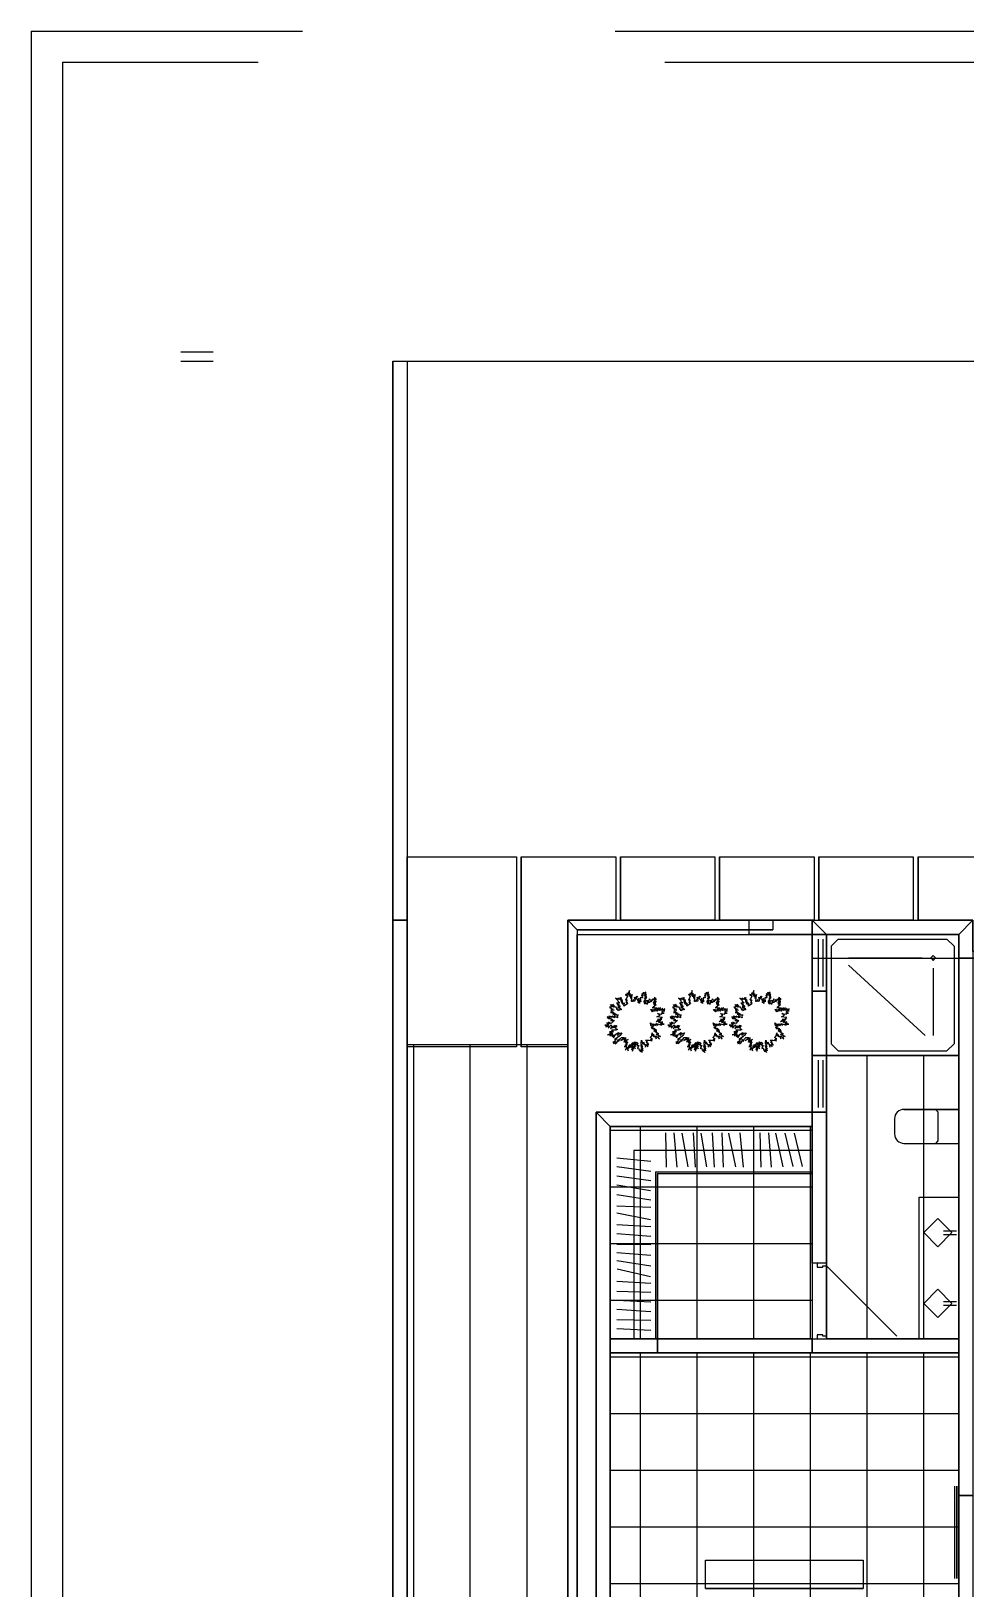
# Model space of a CAD drawing. Header units: metres. Extents: x 2 to 41.8, y 0.2 to 29.5.
# Drawn here: x 2.01 to 11, y 14.5 to 29.5 of the extents above; entities that cross this region are included whole.
import ezdxf

# ---------------------------------------------------------------- set-up
doc = ezdxf.new("R2010")
doc.units = ezdxf.units.M

msp = doc.modelspace()

# ---------------------------------------------------------------- linework, layer by layer
for p, q in [((2.008, 29.498), (2.008, 0.198)), ((2.008, 29.498), (4.619, 29.498)), ((7.628, 29.498), (41.808, 29.498)), ((2.308, 29.198), (4.192, 29.198)), ((2.308, 29.198), (2.308, 0.498)), ((8.106, 29.198), (41.508, 29.198)), ((3.448, 26.41), (3.76, 26.41)), ((3.448, 26.319), (3.76, 26.319)), ((5.49, 26.319), (5.49, 20.936)), ((5.626, 26.319), (5.626, 19.718)), ((5.626, 26.319), (23.709, 26.319)), ((5.626, 26.319), (5.626, 20.936)), ((5.626, 21.546), (5.626, 19.718)), ((6.679, 21.546), (6.679, 19.718)), ((6.725, 21.546), (6.725, 19.718)), ((7.634, 21.546), (7.634, 20.936)), ((7.679, 21.546), (7.679, 20.936)), ((8.588, 21.546), (8.588, 20.936)), ((8.634, 21.546), (8.634, 20.936)), ((9.543, 21.546), (9.543, 20.936)), ((9.588, 21.546), (9.588, 20.936)), ((10.498, 21.546), (10.498, 20.936)), ((10.543, 21.546), (10.543, 20.936)), ((5.49, 20.936), (5.49, 11.509)), ((5.626, 20.936), (5.626, 11.509)), ((7.172, 20.936), (11.072, 20.936)), ((7.172, 20.936), (7.172, 19.718)), ((7.172, 20.936), (7.172, 19.718)), ((7.172, 20.936), (7.634, 20.936)), ((7.172, 20.936), (7.172, 12.37)), ((7.172, 20.936), (9.147, 20.936)), ((8.918, 20.936), (9.526, 20.936)), ((9.193, 20.936), (10.935, 20.936)), ((10.543, 20.936), (11.072, 20.936)), ((7.263, 20.845), (7.263, 12.37)), ((7.263, 20.845), (9.147, 20.845)), ((7.263, 20.8), (7.263, 12.37)), ((7.263, 20.8), (9.526, 20.8)), ((8.918, 20.8), (9.526, 20.8)), ((9.193, 20.8), (10.935, 20.8)), ((9.526, 20.8), (9.526, 19.77)), ((9.581, 20.754), (9.581, 20.3)), ((9.626, 20.754), (9.626, 20.3)), ((9.662, 20.8), (9.662, 19.633)), ((9.776, 20.754), (10.822, 20.754)), ((10.935, 20.8), (10.935, 20.572)), ((10.935, 20.8), (10.935, 19.633)), ((9.526, 20.572), (9.526, 19.088)), ((9.526, 20.572), (10.935, 20.572)), ((9.708, 20.686), (9.708, 19.747)), ((9.874, 20.573), (10.582, 20.573)), ((10.89, 20.686), (10.89, 19.747)), ((10.935, 20.572), (14.236, 20.572)), ((10.935, 20.572), (10.935, 16.906)), ((9.874, 20.504), (10.613, 19.828)), ((10.688, 20.476), (10.688, 19.828)), ((9.526, 20.254), (9.526, 19.633)), ((9.662, 20.254), (9.662, 19.633)), ((5.626, 19.74), (5.626, 11.562)), ((5.686, 19.74), (5.686, 11.562)), ((6.231, 19.74), (6.231, 11.562)), ((6.777, 19.74), (6.777, 11.562)), ((7.172, 19.74), (7.172, 11.562)), ((9.526, 19.77), (9.526, 19.088)), ((9.776, 19.679), (10.822, 19.679)), ((9.581, 19.588), (9.581, 19.133)), ((9.626, 19.588), (9.626, 19.133)), ((10.05, 19.633), (10.05, 16.906)), ((10.595, 19.633), (10.595, 16.906)), ((10.935, 19.633), (10.935, 16.906)), ((7.444, 19.088), (7.444, 12.37)), ((7.444, 19.088), (9.526, 19.088)), ((7.444, 19.088), (7.444, 12.233)), ((7.444, 19.088), (9.526, 19.088)), ((7.444, 19.088), (7.444, 14.016)), ((7.444, 19.088), (9.526, 19.088)), ((9.662, 19.088), (9.662, 16.906)), ((9.662, 19.088), (9.662, 17.633)), ((10.408, 19.115), (10.935, 19.115)), ((10.735, 19.093), (10.735, 18.952)), ((7.581, 18.952), (9.526, 18.952)), ((7.581, 18.952), (7.581, 16.906)), ((7.581, 18.952), (7.581, 16.906)), ((7.581, 18.952), (9.526, 18.952)), ((7.581, 18.952), (7.581, 16.906)), ((7.581, 18.952), (9.526, 18.952)), ((7.581, 18.914), (9.526, 18.914)), ((7.868, 18.952), (7.868, 16.906)), ((8.413, 18.952), (8.413, 16.906)), ((8.959, 18.952), (8.959, 16.906)), ((9.504, 18.952), (9.504, 16.906)), ((9.526, 18.952), (9.526, 16.906)), ((9.526, 18.952), (9.526, 17.633)), ((9.526, 18.952), (9.526, 18.497)), ((10.317, 19.024), (10.317, 18.879)), ((10.735, 18.952), (10.735, 18.811)), ((8.114, 18.889), (8.12, 18.56)), ((8.192, 18.888), (8.223, 18.56)), ((8.27, 18.886), (8.327, 18.562)), ((8.38, 18.889), (8.399, 18.56)), ((8.453, 18.887), (8.509, 18.562)), ((8.562, 18.889), (8.582, 18.56)), ((8.656, 18.889), (8.669, 18.56)), ((8.719, 18.885), (8.788, 18.563)), ((8.828, 18.888), (8.86, 18.56)), ((9.022, 18.889), (9.03, 18.56)), ((9.104, 18.888), (9.13, 18.56)), ((9.173, 18.885), (9.242, 18.563)), ((9.261, 18.885), (9.337, 18.564)), ((9.352, 18.885), (9.427, 18.564)), ((10.408, 18.788), (10.935, 18.788)), ((5.626, 18.609), (5.626, 12.67)), ((7.171, 18.609), (7.171, 12.67)), ((7.644, 18.649), (7.972, 18.618)), ((7.808, 18.724), (9.526, 18.724)), ((7.808, 18.724), (7.808, 16.906)), ((7.645, 18.564), (7.971, 18.521)), ((7.645, 18.474), (7.971, 18.43)), ((8.017, 18.515), (9.526, 18.515)), ((8.017, 18.515), (8.017, 16.906)), ((8.035, 18.497), (9.526, 18.497)), ((8.035, 18.497), (8.035, 16.906)), ((7.581, 18.369), (9.526, 18.369)), ((7.646, 18.389), (7.97, 18.333)), ((7.643, 18.185), (7.972, 18.173)), ((7.645, 18.296), (7.971, 18.244)), ((10.555, 18.27), (10.935, 18.27)), ((7.644, 18.008), (7.972, 17.986)), ((7.646, 18.12), (7.969, 18.056)), ((7.644, 17.92), (7.972, 17.893)), ((10.79, 17.947), (10.912, 17.947)), ((10.79, 17.911), (10.912, 17.911)), ((7.581, 17.823), (9.526, 17.823)), ((7.643, 17.817), (7.973, 17.814)), ((7.644, 17.736), (7.972, 17.712)), ((7.645, 17.659), (7.971, 17.608)), ((7.647, 17.579), (7.968, 17.506)), ((7.644, 17.461), (7.972, 17.443)), ((7.581, 17.278), (9.526, 17.278)), ((7.643, 17.366), (7.972, 17.355)), ((7.644, 17.279), (7.972, 17.261)), ((10.79, 17.265), (10.912, 17.265)), ((7.644, 17.19), (7.972, 17.168)), ((10.79, 17.229), (10.912, 17.229)), ((7.643, 17.091), (7.973, 17.085)), ((7.643, 17.006), (7.972, 16.988)), ((7.581, 16.906), (9.526, 16.906)), ((10.555, 16.906), (10.935, 16.906)), ((7.581, 16.77), (7.581, 12.37)), ((7.581, 16.77), (10.935, 16.77)), ((7.581, 16.77), (7.581, 14.016)), ((7.581, 16.732), (10.935, 16.732)), ((7.868, 16.77), (7.868, 12.37)), ((8.413, 16.77), (8.413, 12.37)), ((8.959, 16.77), (8.959, 12.37)), ((9.504, 16.77), (9.504, 12.37)), ((9.526, 16.77), (10.935, 16.77)), ((10.05, 16.77), (10.05, 12.37)), ((10.595, 16.77), (10.595, 12.37)), ((10.935, 16.77), (10.935, 14.188)), ((10.935, 16.77), (10.935, 15.397)), ((7.581, 16.187), (10.935, 16.187)), ((7.581, 15.641), (10.935, 15.641)), ((10.894, 15.488), (10.894, 14.597)), ((10.912, 15.488), (10.912, 14.597)), ((10.912, 15.488), (10.912, 14.597)), ((10.912, 15.488), (10.912, 14.597)), ((10.931, 15.488), (10.931, 14.597)), ((7.581, 15.096), (10.935, 15.096)), ((8.497, 14.774), (10.016, 14.774)), ((7.581, 14.55), (10.935, 14.55)), ((8.497, 14.5), (10.016, 14.5))]:
    msp.add_line(p, q)
for points in [[(5.49, 26.319), (5.626, 26.319), (5.626, 20.936), (5.49, 20.936)], [(5.626, 21.546), (6.679, 21.546), (6.679, 19.719), (5.626, 19.719)], [(7.679, 21.546), (8.588, 21.546), (8.588, 20.936), (7.679, 20.936)], [(8.634, 21.546), (9.543, 21.546), (9.543, 20.936), (8.634, 20.936)], [(9.588, 21.546), (10.498, 21.546), (10.498, 20.936), (9.588, 20.936)], [(5.49, 20.936), (5.626, 20.936), (5.626, 11.509), (5.49, 11.509)], [(9.526, 20.8), (9.662, 20.8), (9.662, 20.254), (9.526, 20.254)], [(9.662, 20.8), (10.935, 20.8), (10.935, 19.633), (9.662, 19.633)], [(10.935, 20.572), (11.072, 20.572), (11.072, 15.397), (10.935, 15.397)], [(9.526, 20.254), (9.662, 20.254), (9.662, 19.633), (9.526, 19.633)], [(5.626, 19.74), (7.172, 19.74), (7.172, 11.562), (5.626, 11.562)], [(9.526, 19.633), (9.662, 19.633), (9.662, 19.088), (9.526, 19.088)], [(9.526, 19.088), (9.662, 19.088), (9.662, 17.633), (9.526, 17.633)], [(7.581, 18.952), (9.526, 18.952), (9.526, 16.906), (7.581, 16.906)], [(10.555, 18.27), (10.935, 18.27), (10.935, 16.906), (10.555, 16.906)], [(7.581, 16.906), (8.035, 16.906), (8.035, 16.77), (7.581, 16.77)], [(8.035, 16.906), (9.526, 16.906), (9.526, 16.77), (8.035, 16.77)], [(9.526, 16.906), (10.935, 16.906), (10.935, 16.77), (9.526, 16.77)], [(10.935, 15.397), (11.072, 15.397), (11.072, 14.324), (10.935, 14.324)], [(8.497, 14.774), (10.016, 14.774), (10.016, 14.5), (8.497, 14.5)]]:
    msp.add_lwpolyline(points, close=True)
for points in [[(6.725, 19.718), (6.725, 21.546), (7.634, 21.546), (7.634, 20.936), (7.172, 20.936), (7.172, 19.718), (6.725, 19.718)], [(10.543, 20.936), (10.543, 21.546), (11.452, 21.546), (11.452, 20.637), (11.072, 20.637), (11.072, 20.936), (10.543, 20.936)], [(7.172, 20.936), (7.263, 20.845), (7.263, 12.37), (7.172, 12.37), (7.172, 20.936)], [(7.263, 20.845), (7.172, 20.936), (9.147, 20.936), (9.147, 20.845), (7.263, 20.845)], [(8.918, 20.8), (8.918, 20.859), (8.918, 20.936), (9.526, 20.936), (9.526, 20.8), (8.918, 20.8)], [(9.526, 20.936), (9.662, 20.8), (9.526, 20.8), (9.526, 20.936)], [(11.072, 20.936), (10.935, 20.8), (9.662, 20.8), (9.526, 20.936), (11.072, 20.936)], [(10.935, 20.8), (11.072, 20.936), (11.072, 20.572), (10.935, 20.572), (10.935, 20.8)], [(7.263, 20.8), (9.526, 20.8), (9.526, 19.77), (9.526, 19.088), (7.444, 19.088), (7.444, 12.37), (7.263, 12.37), (7.263, 20.8)], [(9.708, 20.686), (9.776, 20.754)], [(10.822, 20.754), (10.89, 20.686)], [(10.71, 20.573), (10.688, 20.596), (10.665, 20.573), (10.688, 20.55), (10.71, 20.573)], [(8.105, 20.063), (8.083, 20.064), (8.105, 20.084), (8.083, 20.072), (8.074, 20.07), (8.086, 20.088), (8.068, 20.072), (8.054, 20.066), (8.05, 20.066), (8.069, 20.093), (8.043, 20.074), (8.053, 20.096), (8.03, 20.061), (8.041, 20.089), (8.023, 20.064), (8.003, 20.061), (8.024, 20.083), (7.987, 20.054), (7.98, 20.064), (7.991, 20.063), (7.977, 20.068), (7.969, 20.078), (8.032, 20.089), (7.986, 20.095), (8.006, 20.098), (7.995, 20.104), (8.023, 20.126), (8.01, 20.117), (8.018, 20.133), (8.002, 20.124), (8.003, 20.141), (8.021, 20.139), (7.995, 20.147), (8.025, 20.155), (8.004, 20.155), (8.027, 20.179), (8.007, 20.16), (8.018, 20.19), (8.007, 20.177), (8.01, 20.196), (8, 20.175), (7.985, 20.164), (7.992, 20.181), (7.972, 20.152), (7.975, 20.174), (7.962, 20.144), (7.949, 20.14), (7.96, 20.181), (7.946, 20.151), (7.944, 20.167), (7.935, 20.126), (7.93, 20.139), (7.91, 20.129), (7.924, 20.147), (7.904, 20.143), (7.932, 20.165), (7.905, 20.152), (7.934, 20.196), (7.912, 20.18), (7.93, 20.204), (7.915, 20.202), (7.929, 20.225), (7.91, 20.213), (7.922, 20.245), (7.902, 20.23), (7.9, 20.243), (7.896, 20.219), (7.886, 20.231), (7.894, 20.205), (7.882, 20.216), (7.89, 20.189), (7.87, 20.188), (7.874, 20.152), (7.867, 20.174), (7.863, 20.134), (7.86, 20.152), (7.855, 20.149), (7.85, 20.142), (7.862, 20.169), (7.846, 20.156), (7.858, 20.185), (7.844, 20.169), (7.835, 20.179), (7.843, 20.206), (7.831, 20.191), (7.833, 20.207), (7.826, 20.191), (7.82, 20.172), (7.813, 20.196), (7.817, 20.158), (7.809, 20.156), (7.804, 20.155), (7.806, 20.174), (7.793, 20.154), (7.785, 20.154), (7.792, 20.221), (7.78, 20.184), (7.78, 20.22), (7.772, 20.198), (7.773, 20.232), (7.766, 20.206), (7.766, 20.208), (7.766, 20.261), (7.757, 20.237), (7.754, 20.225), (7.742, 20.237), (7.75, 20.215), (7.729, 20.222), (7.746, 20.204), (7.734, 20.178), (7.748, 20.164), (7.728, 20.172), (7.735, 20.164), (7.748, 20.135), (7.732, 20.147), (7.746, 20.131), (7.713, 20.11), (7.717, 20.137), (7.707, 20.131), (7.694, 20.172), (7.703, 20.124), (7.691, 20.143), (7.687, 20.161), (7.687, 20.193), (7.682, 20.17), (7.678, 20.193), (7.673, 20.172), (7.653, 20.187), (7.664, 20.172), (7.631, 20.186), (7.653, 20.163), (7.656, 20.154), (7.674, 20.14), (7.641, 20.139), (7.668, 20.124), (7.649, 20.127), (7.671, 20.113), (7.678, 20.104), (7.656, 20.111), (7.684, 20.084), (7.653, 20.102), (7.69, 20.077), (7.668, 20.07), (7.665, 20.076), (7.663, 20.068), (7.656, 20.065), (7.65, 20.087), (7.649, 20.074), (7.639, 20.101), (7.627, 20.099), (7.605, 20.129), (7.615, 20.099), (7.594, 20.124), (7.601, 20.106), (7.585, 20.124), (7.594, 20.101), (7.574, 20.101), (7.59, 20.095), (7.576, 20.093), (7.609, 20.079), (7.586, 20.076), (7.618, 20.07), (7.588, 20.068), (7.619, 20.045), (7.585, 20.047), (7.629, 20.04), (7.605, 20.033), (7.639, 20.033), (7.615, 20.026), (7.658, 20.026), (7.648, 20.006), (7.654, 19.996), (7.619, 20.013), (7.623, 19.998), (7.597, 20.014), (7.595, 20), (7.581, 20.009), (7.566, 20.014), (7.581, 19.998), (7.553, 20.007), (7.557, 19.994), (7.575, 19.994), (7.563, 19.991), (7.586, 19.991), (7.605, 19.979), (7.583, 19.972), (7.621, 19.972), (7.612, 19.965), (7.591, 19.942), (7.563, 19.956), (7.579, 19.939), (7.547, 19.948), (7.565, 19.927), (7.53, 19.927), (7.56, 19.921), (7.539, 19.911), (7.57, 19.921), (7.56, 19.897), (7.59, 19.928), (7.593, 19.912), (7.582, 19.89), (7.612, 19.921), (7.603, 19.898), (7.629, 19.925), (7.617, 19.904), (7.644, 19.922), (7.627, 19.896), (7.651, 19.886), (7.636, 19.877), (7.593, 19.879), (7.612, 19.861), (7.574, 19.862), (7.6, 19.852), (7.575, 19.852), (7.598, 19.849), (7.598, 19.843), (7.593, 19.843), (7.556, 19.834), (7.583, 19.836), (7.578, 19.822), (7.598, 19.839), (7.598, 19.836), (7.598, 19.815), (7.616, 19.832), (7.613, 19.805), (7.634, 19.841), (7.659, 19.856), (7.65, 19.826), (7.664, 19.848), (7.663, 19.837), (7.677, 19.85), (7.691, 19.852), (7.677, 19.828), (7.652, 19.815), (7.668, 19.816), (7.623, 19.791), (7.649, 19.794), (7.622, 19.782), (7.634, 19.776), (7.633, 19.773), (7.633, 19.773), (7.607, 19.761), (7.631, 19.767), (7.611, 19.751), (7.63, 19.756), (7.628, 19.747), (7.643, 19.758), (7.663, 19.788), (7.662, 19.769), (7.677, 19.795), (7.689, 19.806), (7.715, 19.806), (7.709, 19.794), (7.684, 19.778), (7.709, 19.79), (7.72, 19.794), (7.714, 19.763), (7.727, 19.806), (7.728, 19.781), (7.753, 19.787), (7.722, 19.771), (7.745, 19.776), (7.724, 19.759), (7.744, 19.762), (7.747, 19.762), (7.747, 19.76), (7.73, 19.745), (7.746, 19.747), (7.724, 19.731), (7.741, 19.731), (7.716, 19.72), (7.737, 19.718), (7.741, 19.718), (7.741, 19.711), (7.733, 19.71), (7.737, 19.707), (7.726, 19.687), (7.742, 19.701), (7.744, 19.704), (7.753, 19.678), (7.753, 19.701), (7.754, 19.708), (7.757, 19.7), (7.761, 19.73), (7.769, 19.709), (7.769, 19.741), (7.778, 19.715), (7.783, 19.738), (7.801, 19.76), (7.804, 19.748), (7.784, 19.714), (7.804, 19.723), (7.785, 19.693), (7.797, 19.698), (7.795, 19.677), (7.808, 19.714), (7.809, 19.725), (7.822, 19.697), (7.811, 19.736), (7.823, 19.716), (7.811, 19.752), (7.827, 19.734), (7.815, 19.767), (7.831, 19.741), (7.834, 19.761), (7.847, 19.754), (7.838, 19.73), (7.856, 19.731), (7.843, 19.702), (7.854, 19.706), (7.862, 19.681), (7.867, 19.688), (7.872, 19.67), (7.873, 19.688), (7.887, 19.662), (7.881, 19.687), (7.879, 19.699), (7.897, 19.68), (7.881, 19.713), (7.894, 19.694), (7.875, 19.732), (7.894, 19.717), (7.879, 19.742), (7.879, 19.752), (7.883, 19.782), (7.894, 19.744), (7.9, 19.765), (7.911, 19.736), (7.914, 19.742), (7.92, 19.715), (7.926, 19.741), (7.942, 19.717), (7.934, 19.736), (7.936, 19.741), (7.954, 19.737), (7.934, 19.748), (7.949, 19.748), (7.927, 19.761), (7.941, 19.761), (7.921, 19.781), (7.951, 19.782), (7.968, 19.777), (7.967, 19.785), (7.984, 19.776), (7.971, 19.794), (7.987, 19.795), (7.964, 19.809), (7.98, 19.822), (7.985, 19.852), (7.992, 19.819), (7.996, 19.84), (8.002, 19.813), (8.013, 19.824), (8.024, 19.795), (8.024, 19.822), (8.054, 19.793), (8.047, 19.811), (8.051, 19.822), (8.066, 19.818), (8.027, 19.837), (8.024, 19.841), (8.05, 19.843), (8.038, 19.847), (8.004, 19.868), (8, 19.873), (8, 19.873), (8.031, 19.869), (8.002, 19.883), (8.025, 19.882), (7.981, 19.894), (8.015, 19.891), (7.974, 19.905), (7.993, 19.906), (7.973, 19.924), (7.967, 19.95), (8.004, 19.919), (7.995, 19.938), (8.023, 19.924), (8.009, 19.939), (8.04, 19.926), (8.024, 19.943), (8.048, 19.937), (8.075, 19.925), (8.063, 19.935), (8.101, 19.935), (8.076, 19.942), (8.068, 19.948), (8.086, 19.948), (8.073, 19.95), (8.083, 19.957), (8.064, 19.949), (8.047, 19.956), (8.068, 19.971), (8.044, 19.957), (8.052, 19.965), (8.022, 19.958), (8.04, 19.974), (8.061, 19.976), (8.04, 19.983), (8.078, 19.983), (8.066, 19.991), (8.083, 20), (8.054, 20.003), (8.03, 20.007), (8.06, 20.024), (8.036, 20.038), (8.078, 20.033), (8.078, 20.042), (8.1, 20.042), (8.078, 20.048), (8.091, 20.053), (8.078, 20.057), (8.105, 20.063)], [(8.711, 20.063), (8.689, 20.064), (8.71, 20.084), (8.689, 20.072), (8.679, 20.07), (8.691, 20.088), (8.673, 20.072), (8.66, 20.066), (8.656, 20.066), (8.675, 20.093), (8.648, 20.074), (8.658, 20.096), (8.635, 20.061), (8.647, 20.089), (8.629, 20.064), (8.608, 20.061), (8.629, 20.083), (8.593, 20.054), (8.586, 20.064), (8.596, 20.063), (8.582, 20.068), (8.574, 20.078), (8.637, 20.089), (8.591, 20.095), (8.612, 20.098), (8.6, 20.104), (8.628, 20.126), (8.615, 20.117), (8.624, 20.133), (8.608, 20.124), (8.608, 20.141), (8.626, 20.139), (8.601, 20.147), (8.631, 20.155), (8.609, 20.155), (8.633, 20.179), (8.613, 20.16), (8.623, 20.19), (8.612, 20.177), (8.615, 20.196), (8.605, 20.175), (8.591, 20.164), (8.598, 20.181), (8.578, 20.152), (8.58, 20.174), (8.568, 20.144), (8.555, 20.14), (8.565, 20.181), (8.552, 20.151), (8.55, 20.167), (8.541, 20.126), (8.536, 20.139), (8.516, 20.129), (8.529, 20.147), (8.51, 20.143), (8.537, 20.165), (8.51, 20.152), (8.539, 20.196), (8.518, 20.18), (8.535, 20.204), (8.521, 20.202), (8.534, 20.225), (8.516, 20.213), (8.527, 20.245), (8.508, 20.23), (8.506, 20.243), (8.502, 20.219), (8.492, 20.231), (8.499, 20.205), (8.488, 20.216), (8.495, 20.189), (8.476, 20.188), (8.479, 20.152), (8.472, 20.174), (8.468, 20.134), (8.466, 20.152), (8.46, 20.149), (8.455, 20.142), (8.467, 20.169), (8.452, 20.156), (8.463, 20.185), (8.45, 20.169), (8.441, 20.179), (8.448, 20.206), (8.436, 20.191), (8.439, 20.207), (8.431, 20.191), (8.425, 20.172), (8.419, 20.196), (8.423, 20.158), (8.415, 20.156), (8.41, 20.155), (8.411, 20.174), (8.398, 20.154), (8.391, 20.154), (8.398, 20.221), (8.385, 20.184), (8.385, 20.22), (8.377, 20.198), (8.378, 20.232), (8.371, 20.206), (8.371, 20.208), (8.371, 20.261), (8.362, 20.237), (8.36, 20.225), (8.348, 20.237), (8.355, 20.215), (8.334, 20.222), (8.351, 20.204), (8.34, 20.178), (8.354, 20.164), (8.334, 20.172), (8.341, 20.164), (8.353, 20.135), (8.338, 20.147), (8.351, 20.131), (8.319, 20.11), (8.322, 20.137), (8.312, 20.131), (8.299, 20.172), (8.308, 20.124), (8.296, 20.143), (8.293, 20.161), (8.293, 20.193), (8.287, 20.17), (8.283, 20.193), (8.278, 20.172), (8.259, 20.187), (8.269, 20.172), (8.237, 20.186), (8.259, 20.163), (8.262, 20.154), (8.279, 20.14), (8.247, 20.139), (8.273, 20.124), (8.255, 20.127), (8.277, 20.113), (8.284, 20.104), (8.261, 20.111), (8.29, 20.084), (8.259, 20.102), (8.295, 20.077), (8.274, 20.07), (8.27, 20.076), (8.268, 20.068), (8.261, 20.065), (8.256, 20.087), (8.255, 20.074), (8.244, 20.101), (8.232, 20.099), (8.21, 20.129), (8.221, 20.099), (8.199, 20.124), (8.206, 20.106), (8.191, 20.124), (8.199, 20.101), (8.18, 20.101), (8.196, 20.095), (8.182, 20.093), (8.214, 20.079), (8.192, 20.076), (8.223, 20.07), (8.194, 20.068), (8.224, 20.045), (8.191, 20.047), (8.235, 20.04), (8.21, 20.033), (8.245, 20.033), (8.221, 20.026), (8.264, 20.026), (8.254, 20.006), (8.26, 19.996), (8.225, 20.013), (8.229, 19.998), (8.202, 20.014), (8.2, 20), (8.187, 20.009), (8.172, 20.014), (8.187, 19.998), (8.159, 20.007), (8.163, 19.994), (8.18, 19.994), (8.169, 19.991), (8.192, 19.991), (8.21, 19.979), (8.189, 19.972), (8.227, 19.972), (8.218, 19.965), (8.197, 19.942), (8.169, 19.956), (8.185, 19.939), (8.153, 19.948), (8.171, 19.927), (8.135, 19.927), (8.166, 19.921), (8.145, 19.911), (8.175, 19.921), (8.166, 19.897), (8.196, 19.928), (8.199, 19.912), (8.188, 19.89), (8.217, 19.921), (8.208, 19.898), (8.235, 19.925), (8.222, 19.904), (8.249, 19.922), (8.233, 19.896), (8.257, 19.886), (8.242, 19.877), (8.198, 19.879), (8.218, 19.861), (8.179, 19.862), (8.206, 19.852), (8.181, 19.852), (8.203, 19.849), (8.203, 19.843), (8.198, 19.843), (8.161, 19.834), (8.189, 19.836), (8.184, 19.822), (8.204, 19.839), (8.204, 19.836), (8.204, 19.815), (8.221, 19.832), (8.218, 19.805), (8.239, 19.841), (8.265, 19.856), (8.255, 19.826), (8.27, 19.848), (8.269, 19.837), (8.282, 19.85), (8.297, 19.852), (8.282, 19.828), (8.258, 19.815), (8.273, 19.816), (8.229, 19.791), (8.255, 19.794), (8.228, 19.782), (8.24, 19.776), (8.239, 19.773), (8.238, 19.773), (8.212, 19.761), (8.236, 19.767), (8.217, 19.751), (8.235, 19.756), (8.234, 19.747), (8.248, 19.758), (8.269, 19.788), (8.268, 19.769), (8.282, 19.795), (8.294, 19.806), (8.32, 19.806), (8.315, 19.794), (8.289, 19.778), (8.314, 19.79), (8.326, 19.794), (8.319, 19.763), (8.333, 19.806), (8.334, 19.781), (8.358, 19.787), (8.328, 19.771), (8.351, 19.776), (8.33, 19.759), (8.349, 19.762), (8.353, 19.762), (8.353, 19.76), (8.336, 19.745), (8.352, 19.747), (8.33, 19.731), (8.347, 19.731), (8.322, 19.72), (8.342, 19.718), (8.346, 19.718), (8.346, 19.711), (8.339, 19.71), (8.343, 19.707), (8.332, 19.687), (8.348, 19.701), (8.35, 19.704), (8.359, 19.678), (8.359, 19.701), (8.36, 19.708), (8.363, 19.7), (8.366, 19.73), (8.374, 19.709), (8.374, 19.741), (8.384, 19.715), (8.388, 19.738), (8.407, 19.76), (8.409, 19.748), (8.389, 19.714), (8.41, 19.723), (8.39, 19.693), (8.402, 19.698), (8.4, 19.677), (8.414, 19.714), (8.414, 19.725), (8.427, 19.697), (8.416, 19.736), (8.428, 19.716), (8.416, 19.752), (8.432, 19.734), (8.421, 19.767), (8.437, 19.741), (8.44, 19.761), (8.453, 19.754), (8.444, 19.73), (8.461, 19.731), (8.448, 19.702), (8.46, 19.706), (8.468, 19.681), (8.473, 19.688), (8.477, 19.67), (8.479, 19.688), (8.493, 19.662), (8.486, 19.687), (8.484, 19.699), (8.502, 19.68), (8.486, 19.713), (8.5, 19.694), (8.48, 19.732), (8.5, 19.717), (8.485, 19.742), (8.484, 19.752), (8.488, 19.782), (8.5, 19.744), (8.505, 19.765), (8.517, 19.736), (8.519, 19.742), (8.526, 19.715), (8.531, 19.741), (8.547, 19.717), (8.54, 19.736), (8.542, 19.741), (8.56, 19.737), (8.54, 19.748), (8.554, 19.748), (8.533, 19.761), (8.547, 19.761), (8.527, 19.781), (8.557, 19.782), (8.573, 19.777), (8.572, 19.785), (8.589, 19.776), (8.576, 19.794), (8.592, 19.795), (8.57, 19.809), (8.585, 19.822), (8.591, 19.852), (8.597, 19.819), (8.602, 19.84), (8.608, 19.813), (8.619, 19.824), (8.63, 19.795), (8.63, 19.822), (8.659, 19.793), (8.652, 19.811), (8.657, 19.822), (8.671, 19.818), (8.632, 19.837), (8.63, 19.841), (8.655, 19.843), (8.644, 19.847), (8.61, 19.868), (8.605, 19.873), (8.605, 19.873), (8.637, 19.869), (8.607, 19.883), (8.63, 19.882), (8.587, 19.894), (8.62, 19.891), (8.579, 19.905), (8.598, 19.906), (8.579, 19.924), (8.573, 19.95), (8.609, 19.919), (8.601, 19.938), (8.628, 19.924), (8.615, 19.939), (8.645, 19.926), (8.63, 19.943), (8.654, 19.937), (8.681, 19.925), (8.669, 19.935), (8.706, 19.935), (8.681, 19.942), (8.674, 19.948), (8.691, 19.948), (8.679, 19.95), (8.688, 19.957), (8.669, 19.949), (8.653, 19.956), (8.673, 19.971), (8.649, 19.957), (8.657, 19.965), (8.628, 19.958), (8.645, 19.974), (8.667, 19.976), (8.646, 19.983), (8.683, 19.983), (8.671, 19.991), (8.688, 20), (8.66, 20.003), (8.636, 20.007), (8.666, 20.024), (8.641, 20.038), (8.684, 20.033), (8.684, 20.042), (8.706, 20.042), (8.683, 20.048), (8.696, 20.053), (8.683, 20.057), (8.711, 20.063)], [(9.303, 20.063), (9.281, 20.064), (9.302, 20.084), (9.281, 20.072), (9.271, 20.07), (9.283, 20.088), (9.265, 20.072), (9.252, 20.066), (9.248, 20.066), (9.267, 20.093), (9.24, 20.074), (9.25, 20.096), (9.227, 20.061), (9.239, 20.089), (9.221, 20.064), (9.2, 20.061), (9.221, 20.083), (9.185, 20.054), (9.178, 20.064), (9.188, 20.063), (9.175, 20.068), (9.166, 20.078), (9.229, 20.089), (9.184, 20.095), (9.204, 20.098), (9.192, 20.104), (9.22, 20.126), (9.207, 20.117), (9.216, 20.133), (9.2, 20.124), (9.2, 20.141), (9.219, 20.139), (9.193, 20.147), (9.223, 20.155), (9.201, 20.155), (9.225, 20.179), (9.205, 20.16), (9.216, 20.19), (9.204, 20.177), (9.207, 20.196), (9.197, 20.175), (9.183, 20.164), (9.19, 20.181), (9.17, 20.152), (9.172, 20.174), (9.16, 20.144), (9.147, 20.14), (9.157, 20.181), (9.143, 20.151), (9.142, 20.167), (9.133, 20.126), (9.128, 20.139), (9.108, 20.129), (9.121, 20.147), (9.102, 20.143), (9.129, 20.165), (9.102, 20.152), (9.131, 20.196), (9.11, 20.18), (9.127, 20.204), (9.113, 20.202), (9.126, 20.225), (9.108, 20.213), (9.119, 20.245), (9.1, 20.23), (9.098, 20.243), (9.094, 20.219), (9.084, 20.231), (9.091, 20.205), (9.08, 20.216), (9.087, 20.189), (9.068, 20.188), (9.071, 20.152), (9.064, 20.174), (9.06, 20.134), (9.058, 20.152), (9.053, 20.149), (9.047, 20.142), (9.059, 20.169), (9.044, 20.156), (9.056, 20.185), (9.042, 20.169), (9.033, 20.179), (9.04, 20.206), (9.028, 20.191), (9.031, 20.207), (9.023, 20.191), (9.018, 20.172), (9.011, 20.196), (9.015, 20.158), (9.007, 20.156), (9.002, 20.155), (9.003, 20.174), (8.99, 20.154), (8.983, 20.154), (8.99, 20.221), (8.977, 20.184), (8.977, 20.22), (8.97, 20.198), (8.97, 20.232), (8.963, 20.206), (8.963, 20.208), (8.963, 20.261), (8.954, 20.237), (8.952, 20.225), (8.94, 20.237), (8.947, 20.215), (8.926, 20.222), (8.944, 20.204), (8.932, 20.178), (8.946, 20.164), (8.925, 20.172), (8.933, 20.164), (8.945, 20.135), (8.93, 20.147), (8.944, 20.131), (8.911, 20.11), (8.914, 20.137), (8.905, 20.131), (8.891, 20.172), (8.9, 20.124), (8.888, 20.143), (8.885, 20.161), (8.885, 20.193), (8.879, 20.17), (8.875, 20.193), (8.87, 20.172), (8.851, 20.187), (8.861, 20.172), (8.829, 20.186), (8.851, 20.163), (8.854, 20.154), (8.871, 20.14), (8.839, 20.139), (8.865, 20.124), (8.847, 20.127), (8.869, 20.113), (8.876, 20.104), (8.853, 20.111), (8.882, 20.084), (8.851, 20.102), (8.887, 20.077), (8.866, 20.07), (8.862, 20.076), (8.86, 20.068), (8.853, 20.065), (8.848, 20.087), (8.847, 20.074), (8.836, 20.101), (8.824, 20.099), (8.802, 20.129), (8.813, 20.099), (8.791, 20.124), (8.799, 20.106), (8.783, 20.124), (8.791, 20.101), (8.772, 20.101), (8.788, 20.095), (8.774, 20.093), (8.806, 20.079), (8.784, 20.076), (8.815, 20.07), (8.786, 20.068), (8.816, 20.045), (8.783, 20.047), (8.827, 20.04), (8.802, 20.033), (8.837, 20.033), (8.813, 20.026), (8.856, 20.026), (8.846, 20.006), (8.852, 19.996), (8.817, 20.013), (8.821, 19.998), (8.794, 20.014), (8.792, 20), (8.778, 20.009), (8.764, 20.014), (8.779, 19.998), (8.751, 20.007), (8.755, 19.994), (8.772, 19.994), (8.761, 19.991), (8.784, 19.991), (8.802, 19.979), (8.781, 19.972), (8.819, 19.972), (8.81, 19.965), (8.789, 19.942), (8.761, 19.956), (8.777, 19.939), (8.745, 19.948), (8.763, 19.927), (8.727, 19.927), (8.758, 19.921), (8.737, 19.911), (8.767, 19.921), (8.758, 19.897), (8.788, 19.928), (8.791, 19.912), (8.78, 19.89), (8.81, 19.921), (8.8, 19.898), (8.827, 19.925), (8.814, 19.904), (8.841, 19.922), (8.825, 19.896), (8.849, 19.886), (8.834, 19.877), (8.79, 19.879), (8.81, 19.861), (8.771, 19.862), (8.798, 19.852), (8.773, 19.852), (8.795, 19.849), (8.795, 19.843), (8.79, 19.843), (8.754, 19.834), (8.781, 19.836), (8.776, 19.822), (8.796, 19.839), (8.796, 19.836), (8.796, 19.815), (8.813, 19.832), (8.81, 19.805), (8.831, 19.841), (8.857, 19.856), (8.847, 19.826), (8.862, 19.848), (8.861, 19.837), (8.874, 19.85), (8.889, 19.852), (8.874, 19.828), (8.85, 19.815), (8.865, 19.816), (8.821, 19.791), (8.847, 19.794), (8.82, 19.782), (8.832, 19.776), (8.831, 19.773), (8.83, 19.773), (8.804, 19.761), (8.828, 19.767), (8.809, 19.751), (8.828, 19.756), (8.826, 19.747), (8.841, 19.758), (8.861, 19.788), (8.86, 19.769), (8.874, 19.795), (8.886, 19.806), (8.912, 19.806), (8.907, 19.794), (8.881, 19.778), (8.906, 19.79), (8.918, 19.794), (8.912, 19.763), (8.925, 19.806), (8.926, 19.781), (8.95, 19.787), (8.92, 19.771), (8.943, 19.776), (8.922, 19.759), (8.941, 19.762), (8.945, 19.762), (8.945, 19.76), (8.928, 19.745), (8.944, 19.747), (8.922, 19.731), (8.939, 19.731), (8.914, 19.72), (8.934, 19.718), (8.938, 19.718), (8.938, 19.711), (8.931, 19.71), (8.935, 19.707), (8.924, 19.687), (8.94, 19.701), (8.942, 19.704), (8.951, 19.678), (8.951, 19.701), (8.952, 19.708), (8.955, 19.7), (8.958, 19.73), (8.966, 19.709), (8.966, 19.741), (8.976, 19.715), (8.98, 19.738), (8.999, 19.76), (9.001, 19.748), (8.981, 19.714), (9.002, 19.723), (8.982, 19.693), (8.994, 19.698), (8.992, 19.677), (9.006, 19.714), (9.006, 19.725), (9.019, 19.697), (9.008, 19.736), (9.021, 19.716), (9.009, 19.752), (9.024, 19.734), (9.013, 19.767), (9.029, 19.741), (9.032, 19.761), (9.045, 19.754), (9.036, 19.73), (9.053, 19.731), (9.04, 19.702), (9.052, 19.706), (9.06, 19.681), (9.065, 19.688), (9.069, 19.67), (9.071, 19.688), (9.085, 19.662), (9.078, 19.687), (9.076, 19.699), (9.094, 19.68), (9.078, 19.713), (9.092, 19.694), (9.073, 19.732), (9.092, 19.717), (9.077, 19.742), (9.076, 19.752), (9.08, 19.782), (9.092, 19.744), (9.097, 19.765), (9.109, 19.736), (9.111, 19.742), (9.118, 19.715), (9.123, 19.741), (9.139, 19.717), (9.132, 19.736), (9.134, 19.741), (9.152, 19.737), (9.132, 19.748), (9.146, 19.748), (9.125, 19.761), (9.139, 19.761), (9.119, 19.781), (9.149, 19.782), (9.165, 19.777), (9.164, 19.785), (9.181, 19.776), (9.168, 19.794), (9.184, 19.795), (9.162, 19.809), (9.177, 19.822), (9.183, 19.852), (9.189, 19.819), (9.194, 19.84), (9.2, 19.813), (9.211, 19.824), (9.222, 19.795), (9.222, 19.822), (9.251, 19.793), (9.244, 19.811), (9.249, 19.822), (9.263, 19.818), (9.224, 19.837), (9.222, 19.841), (9.247, 19.843), (9.236, 19.847), (9.202, 19.868), (9.197, 19.873), (9.198, 19.873), (9.229, 19.869), (9.199, 19.883), (9.223, 19.882), (9.179, 19.894), (9.212, 19.891), (9.171, 19.905), (9.19, 19.906), (9.171, 19.924), (9.165, 19.95), (9.201, 19.919), (9.193, 19.938), (9.22, 19.924), (9.207, 19.939), (9.238, 19.926), (9.222, 19.943), (9.246, 19.937), (9.273, 19.925), (9.261, 19.935), (9.299, 19.935), (9.273, 19.942), (9.266, 19.948), (9.283, 19.948), (9.271, 19.95), (9.28, 19.957), (9.261, 19.949), (9.245, 19.956), (9.265, 19.971), (9.241, 19.957), (9.249, 19.965), (9.22, 19.958), (9.237, 19.974), (9.259, 19.976), (9.238, 19.983), (9.275, 19.983), (9.263, 19.991), (9.28, 20), (9.252, 20.003), (9.228, 20.007), (9.258, 20.024), (9.233, 20.038), (9.276, 20.033), (9.276, 20.042), (9.298, 20.042), (9.275, 20.048), (9.288, 20.053), (9.275, 20.057), (9.303, 20.063)], [(9.776, 19.679), (9.708, 19.747)], [(10.89, 19.747), (10.822, 19.679)], [(9.662, 16.906), (9.662, 19.088), (9.662, 19.633), (10.935, 19.633), (10.935, 16.906), (9.662, 16.906)], [(7.444, 19.088), (7.581, 18.952), (7.581, 14.016), (7.444, 14.016), (7.444, 19.088)], [(9.526, 19.088), (9.526, 18.952), (7.581, 18.952), (7.444, 19.088), (9.526, 19.088)], [(10.317, 18.879), (10.319, 18.861), (10.324, 18.844), (10.332, 18.828), (10.344, 18.815), (10.357, 18.803), (10.373, 18.795), (10.39, 18.79), (10.408, 18.788), (10.935, 18.788), (10.935, 19.115), (10.408, 19.115), (10.39, 19.113), (10.373, 19.108), (10.357, 19.1), (10.344, 19.089), (10.332, 19.075), (10.324, 19.059), (10.319, 19.042), (10.317, 19.024), (10.317, 18.879)], [(10.712, 19.115), (10.735, 19.093)], [(9.526, 18.952), (7.581, 18.952), (7.581, 16.906), (8.035, 16.906), (8.035, 18.497), (9.526, 18.497), (9.526, 18.952)], [(10.735, 18.811), (10.712, 18.788)], [(10.87, 17.929), (10.734, 18.065), (10.598, 17.929), (10.734, 17.793), (10.87, 17.929)], [(9.572, 17.597), (9.626, 17.597), (9.626, 17.608), (9.662, 17.608), (9.662, 17.633), (9.572, 17.633), (9.572, 17.597)], [(9.662, 17.608), (10.339, 16.932)], [(10.87, 17.247), (10.734, 17.383), (10.598, 17.247), (10.734, 17.111), (10.87, 17.247)], [(9.572, 16.906), (9.662, 16.906), (9.662, 16.932), (9.626, 16.932), (9.626, 16.943), (9.572, 16.943), (9.572, 16.906)], [(7.581, 16.77), (10.935, 16.77), (10.935, 14.188), (10.935, 12.37), (7.581, 12.37), (7.581, 16.77)]]:
    msp.add_lwpolyline(points)

doc.saveas('drawing.dxf')
